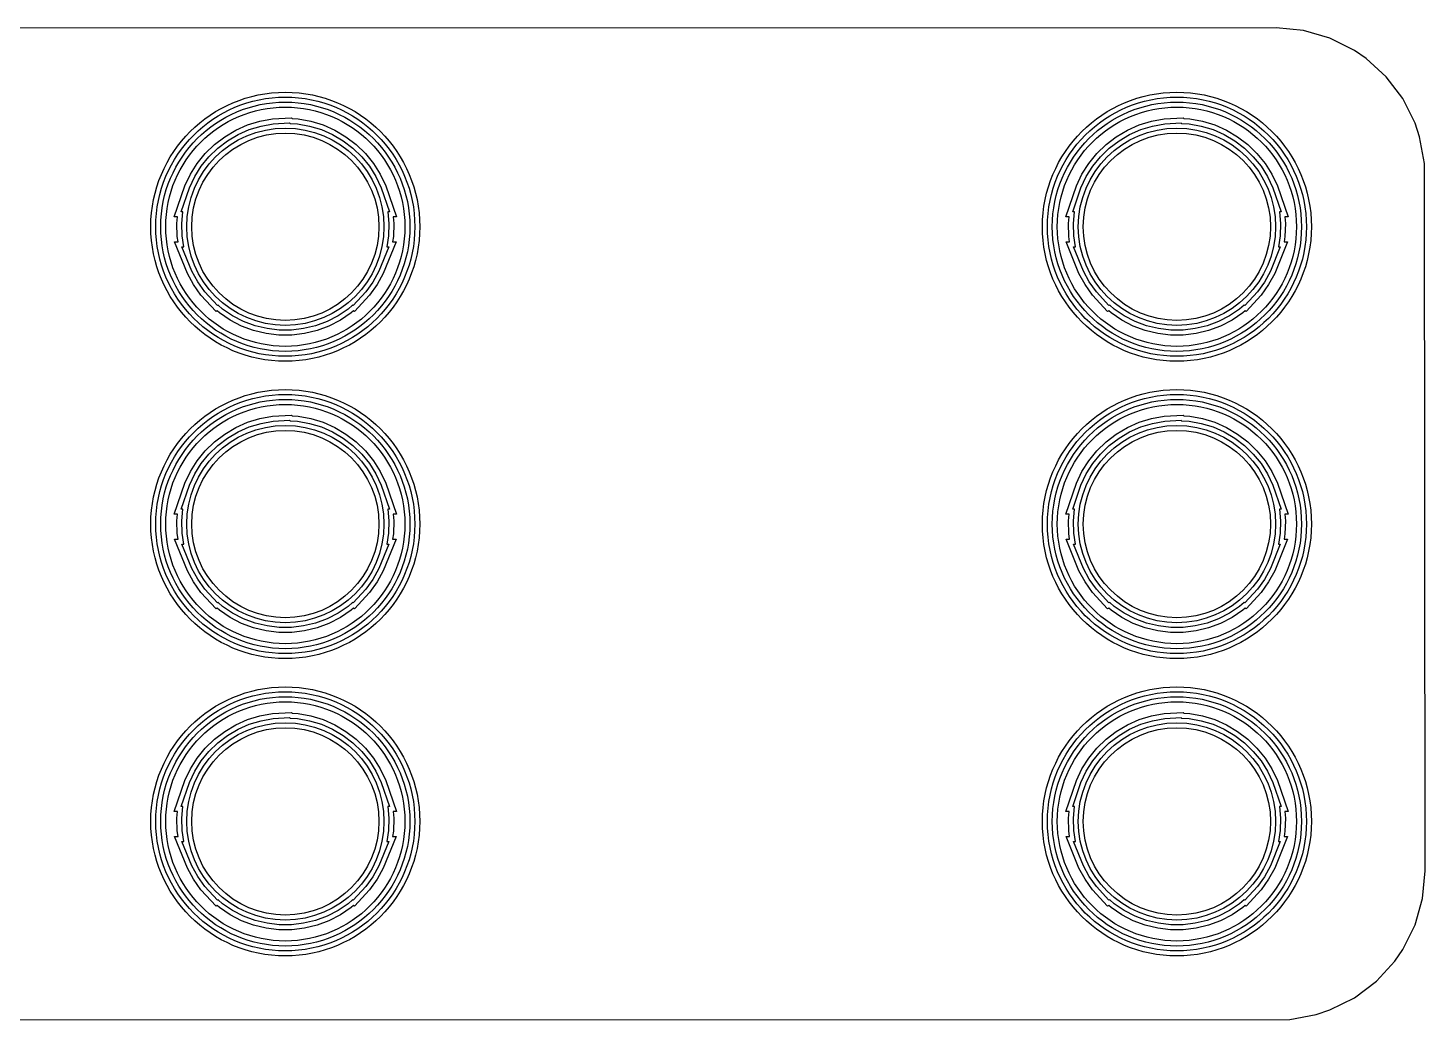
# Model space of a CAD drawing. Header units: millimetres. Extents: x -214 to 214, y -114 to 114.
# Drawn here: x 143.38 to 171.58, y 66.49 to 86.51 of the extents above; entities that cross this region are included whole.
import ezdxf

# ---------------------------------------------------------------- set-up
doc = ezdxf.new("R2010")
doc.units = ezdxf.units.MM
doc.layers.add('1', color=7, linetype='CONTINUOUS')

msp = doc.modelspace()

# ---------------------------------------------------------------- linework, layer by layer
at = {"layer": '1', "color": 0}
for p, q in [((168.573, 86.51), (108.295, 86.497)), ((169.126, 86.458), (168.573, 86.51)), ((169.66, 86.306), (169.126, 86.458)), ((170.157, 86.058), (169.66, 86.306)), ((170.395, 85.896), (170.157, 86.058)), ((170.798, 85.527), (170.395, 85.896)), ((171.132, 85.084), (170.798, 85.527)), ((171.379, 84.586), (171.132, 85.084)), ((171.471, 84.312), (171.379, 84.586)), ((171.57, 83.777), (171.471, 84.312)), ((171.582, 69.499), (171.57, 83.777)), ((171.531, 68.946), (171.582, 69.499)), ((171.379, 68.412), (171.531, 68.946)), ((171.131, 67.915), (171.379, 68.412)), ((170.969, 67.677), (171.131, 67.915)), ((170.6, 67.274), (170.969, 67.677)), ((170.157, 66.94), (170.6, 67.274)), ((169.659, 66.693), (170.157, 66.94)), ((168.85, 66.502), (169.385, 66.601)), ((169.385, 66.601), (169.659, 66.693)), ((108.571, 66.49), (168.85, 66.502))]:
    msp.add_line(p, q, dxfattribs=at)
at = {"layer": '1', "color": 1}
for p, q in [((147.81, 84.553), (148.059, 84.628)), ((148.059, 84.628), (148.314, 84.674)), ((148.314, 84.674), (148.696, 84.698)), ((148.696, 84.698), (148.713, 84.681)), ((148.713, 84.681), (148.831, 84.674)), ((148.831, 84.674), (149.086, 84.628)), ((149.086, 84.628), (149.335, 84.553)), ((165.81, 84.553), (166.059, 84.628)), ((166.059, 84.628), (166.314, 84.674)), ((166.314, 84.674), (166.696, 84.698)), ((166.696, 84.698), (166.713, 84.681)), ((166.713, 84.681), (166.831, 84.674)), ((166.831, 84.674), (167.086, 84.628)), ((167.086, 84.628), (167.335, 84.553)), ((147.348, 84.315), (147.572, 84.448)), ((147.404, 84.232), (147.618, 84.359)), ((147.572, 84.448), (147.81, 84.553)), ((147.618, 84.359), (147.844, 84.459)), ((147.844, 84.459), (148.082, 84.531)), ((148.082, 84.531), (148.326, 84.575)), ((148.326, 84.575), (148.657, 84.595)), ((148.657, 84.595), (148.667, 84.584)), ((148.667, 84.584), (148.819, 84.575)), ((148.819, 84.575), (149.063, 84.531)), ((149.063, 84.531), (149.301, 84.459)), ((149.301, 84.459), (149.527, 84.359)), ((149.335, 84.553), (149.573, 84.448)), ((149.527, 84.359), (149.741, 84.232)), ((149.573, 84.448), (149.797, 84.315)), ((165.348, 84.315), (165.572, 84.448)), ((165.404, 84.232), (165.618, 84.359)), ((165.572, 84.448), (165.81, 84.553)), ((165.618, 84.359), (165.844, 84.459)), ((165.844, 84.459), (166.082, 84.531)), ((166.082, 84.531), (166.326, 84.575)), ((166.326, 84.575), (166.657, 84.595)), ((166.657, 84.595), (166.667, 84.584)), ((166.667, 84.584), (166.819, 84.575)), ((166.819, 84.575), (167.063, 84.531)), ((167.063, 84.531), (167.301, 84.459)), ((167.301, 84.459), (167.527, 84.359)), ((167.335, 84.553), (167.573, 84.448)), ((167.527, 84.359), (167.741, 84.232)), ((167.573, 84.448), (167.797, 84.315)), ((146.956, 83.978), (147.142, 84.159)), ((147.03, 83.91), (147.207, 84.083)), ((147.142, 84.159), (147.348, 84.315)), ((147.207, 84.083), (147.404, 84.232)), ((149.741, 84.232), (149.938, 84.083)), ((149.797, 84.315), (150.003, 84.159)), ((149.938, 84.083), (150.115, 83.91)), ((150.003, 84.159), (150.189, 83.978)), ((164.956, 83.978), (165.142, 84.159)), ((165.03, 83.91), (165.207, 84.083)), ((165.142, 84.159), (165.348, 84.315)), ((165.207, 84.083), (165.404, 84.232)), ((167.741, 84.232), (167.938, 84.083)), ((167.797, 84.315), (168.003, 84.159)), ((167.938, 84.083), (168.115, 83.91)), ((168.003, 84.159), (168.189, 83.978)), ((146.655, 83.558), (146.793, 83.776)), ((146.793, 83.776), (146.956, 83.978)), ((146.874, 83.718), (147.03, 83.91)), ((150.115, 83.91), (150.271, 83.718)), ((150.189, 83.978), (150.352, 83.776)), ((150.352, 83.776), (150.49, 83.558)), ((164.655, 83.558), (164.793, 83.776)), ((164.793, 83.776), (164.956, 83.978)), ((164.874, 83.718), (165.03, 83.91)), ((168.115, 83.91), (168.271, 83.718)), ((168.189, 83.978), (168.352, 83.776)), ((168.352, 83.776), (168.49, 83.558)), ((146.543, 83.323), (146.655, 83.558)), ((146.635, 83.286), (146.743, 83.51)), ((146.743, 83.51), (146.874, 83.718)), ((150.271, 83.718), (150.402, 83.51)), ((150.402, 83.51), (150.51, 83.286)), ((150.49, 83.558), (150.602, 83.323)), ((164.543, 83.323), (164.655, 83.558)), ((164.635, 83.286), (164.743, 83.51)), ((164.743, 83.51), (164.874, 83.718)), ((168.271, 83.718), (168.402, 83.51)), ((168.402, 83.51), (168.51, 83.286)), ((168.49, 83.558), (168.602, 83.323)), ((146.33, 82.698), (146.543, 83.323)), ((146.47, 82.798), (146.635, 83.286)), ((150.51, 83.286), (150.675, 82.798)), ((150.602, 83.323), (150.815, 82.698)), ((164.33, 82.698), (164.543, 83.323)), ((164.47, 82.798), (164.635, 83.286)), ((168.51, 83.286), (168.675, 82.798)), ((168.602, 83.323), (168.815, 82.698)), ((146.395, 82.698), (146.33, 82.698)), ((146.383, 82.565), (146.395, 82.698)), ((146.504, 82.798), (146.47, 82.798)), ((146.483, 82.562), (146.504, 82.798)), ((150.675, 82.798), (150.641, 82.798)), ((150.641, 82.798), (150.662, 82.561)), ((150.815, 82.698), (150.75, 82.698)), ((150.75, 82.698), (150.762, 82.564)), ((164.395, 82.698), (164.33, 82.698)), ((164.383, 82.565), (164.395, 82.698)), ((164.504, 82.798), (164.47, 82.798)), ((164.483, 82.562), (164.504, 82.798)), ((168.675, 82.798), (168.641, 82.798)), ((168.641, 82.798), (168.662, 82.561)), ((168.815, 82.698), (168.75, 82.698)), ((168.75, 82.698), (168.762, 82.564)), ((146.391, 82.305), (146.383, 82.565)), ((146.49, 82.314), (146.483, 82.562)), ((150.662, 82.561), (150.655, 82.313)), ((150.762, 82.564), (150.754, 82.304)), ((164.391, 82.305), (164.383, 82.565)), ((164.49, 82.314), (164.483, 82.562)), ((168.662, 82.561), (168.655, 82.313)), ((168.762, 82.564), (168.754, 82.304)), ((146.595, 81.558), (146.337, 82.194)), ((146.337, 82.194), (146.407, 82.194)), ((146.407, 82.194), (146.391, 82.305)), ((146.685, 81.601), (146.485, 82.094)), ((146.485, 82.094), (146.523, 82.094)), ((146.523, 82.094), (146.49, 82.314)), ((150.66, 82.094), (150.46, 81.601)), ((150.808, 82.194), (150.55, 81.558)), ((150.655, 82.313), (150.622, 82.094)), ((150.622, 82.094), (150.66, 82.094)), ((150.754, 82.304), (150.738, 82.194)), ((150.738, 82.194), (150.808, 82.194)), ((164.595, 81.558), (164.337, 82.194)), ((164.337, 82.194), (164.407, 82.194)), ((164.407, 82.194), (164.391, 82.305)), ((164.685, 81.601), (164.485, 82.094)), ((164.485, 82.094), (164.523, 82.094)), ((164.523, 82.094), (164.49, 82.314)), ((168.66, 82.094), (168.46, 81.601)), ((168.808, 82.194), (168.55, 81.558)), ((168.655, 82.313), (168.622, 82.094)), ((168.622, 82.094), (168.66, 82.094)), ((168.754, 82.304), (168.738, 82.194)), ((168.738, 82.194), (168.808, 82.194)), ((146.72, 81.331), (146.595, 81.558)), ((146.804, 81.384), (146.685, 81.601)), ((150.46, 81.601), (150.339, 81.383)), ((150.55, 81.558), (150.424, 81.33)), ((164.72, 81.331), (164.595, 81.558)), ((164.804, 81.384), (164.685, 81.601)), ((168.46, 81.601), (168.339, 81.383)), ((168.55, 81.558), (168.424, 81.33)), ((146.87, 81.12), (146.72, 81.331)), ((146.948, 81.183), (146.804, 81.384)), ((150.339, 81.383), (150.196, 81.182)), ((150.424, 81.33), (150.274, 81.119)), ((164.87, 81.12), (164.72, 81.331)), ((164.948, 81.183), (164.804, 81.384)), ((168.339, 81.383), (168.196, 81.182)), ((168.424, 81.33), (168.274, 81.119)), ((147.173, 80.789), (146.87, 81.12)), ((147.201, 80.907), (146.948, 81.183)), ((150.196, 81.182), (149.944, 80.907)), ((150.274, 81.119), (149.972, 80.789)), ((165.173, 80.789), (164.87, 81.12)), ((165.201, 80.907), (164.948, 81.183)), ((168.196, 81.182), (167.944, 80.907)), ((168.274, 81.119), (167.972, 80.789)), ((147.198, 80.799), (147.173, 80.789)), ((147.245, 80.758), (147.198, 80.799)), ((147.218, 80.914), (147.201, 80.907)), ((147.306, 80.838), (147.218, 80.914)), ((147.458, 80.614), (147.245, 80.758)), ((147.509, 80.7), (147.306, 80.838)), ((147.731, 80.587), (147.509, 80.7)), ((149.636, 80.7), (149.414, 80.587)), ((149.839, 80.838), (149.636, 80.7)), ((149.9, 80.758), (149.687, 80.614)), ((149.927, 80.914), (149.839, 80.838)), ((149.947, 80.799), (149.9, 80.758)), ((149.944, 80.907), (149.927, 80.914)), ((149.972, 80.789), (149.947, 80.799)), ((165.198, 80.799), (165.173, 80.789)), ((165.245, 80.758), (165.198, 80.799)), ((165.218, 80.914), (165.201, 80.907)), ((165.306, 80.838), (165.218, 80.914)), ((165.458, 80.614), (165.245, 80.758)), ((165.509, 80.7), (165.306, 80.838)), ((165.731, 80.587), (165.509, 80.7)), ((167.636, 80.7), (167.414, 80.587)), ((167.839, 80.838), (167.636, 80.7)), ((167.9, 80.758), (167.687, 80.614)), ((167.927, 80.914), (167.839, 80.838)), ((167.947, 80.799), (167.9, 80.758)), ((167.944, 80.907), (167.927, 80.914)), ((167.972, 80.789), (167.947, 80.799)), ((147.691, 80.495), (147.458, 80.614)), ((147.932, 80.405), (147.691, 80.495)), ((147.961, 80.501), (147.731, 80.587)), ((148.185, 80.343), (147.932, 80.405)), ((148.203, 80.442), (147.961, 80.501)), ((148.449, 80.413), (148.203, 80.442)), ((148.696, 80.413), (148.449, 80.413)), ((148.942, 80.442), (148.696, 80.413)), ((149.184, 80.501), (148.942, 80.442)), ((149.213, 80.405), (148.96, 80.343)), ((149.414, 80.587), (149.184, 80.501)), ((149.454, 80.495), (149.213, 80.405)), ((149.687, 80.614), (149.454, 80.495)), ((165.691, 80.495), (165.458, 80.614)), ((165.932, 80.405), (165.691, 80.495)), ((165.961, 80.501), (165.731, 80.587)), ((166.185, 80.343), (165.932, 80.405)), ((166.203, 80.442), (165.961, 80.501)), ((166.449, 80.413), (166.203, 80.442)), ((166.696, 80.413), (166.449, 80.413)), ((166.942, 80.442), (166.696, 80.413)), ((167.184, 80.501), (166.942, 80.442)), ((167.213, 80.405), (166.96, 80.343)), ((167.414, 80.587), (167.184, 80.501)), ((167.454, 80.495), (167.213, 80.405)), ((167.687, 80.614), (167.454, 80.495)), ((148.444, 80.313), (148.185, 80.343)), ((148.701, 80.313), (148.444, 80.313)), ((148.96, 80.343), (148.701, 80.313)), ((166.444, 80.313), (166.185, 80.343)), ((166.701, 80.313), (166.444, 80.313)), ((166.96, 80.343), (166.701, 80.313)), ((148.314, 78.674), (148.696, 78.698)), ((148.696, 78.698), (148.713, 78.681)), ((166.314, 78.674), (166.696, 78.698)), ((166.696, 78.698), (166.713, 78.681)), ((147.348, 78.315), (147.572, 78.448)), ((147.572, 78.448), (147.81, 78.553)), ((147.618, 78.359), (147.844, 78.459)), ((147.81, 78.553), (148.059, 78.628)), ((147.844, 78.459), (148.082, 78.531)), ((148.059, 78.628), (148.314, 78.674)), ((148.082, 78.531), (148.326, 78.575)), ((148.326, 78.575), (148.657, 78.595)), ((148.657, 78.595), (148.667, 78.584)), ((148.667, 78.584), (148.819, 78.575)), ((148.713, 78.681), (148.831, 78.674)), ((148.819, 78.575), (149.063, 78.531)), ((148.831, 78.674), (149.086, 78.628)), ((149.063, 78.531), (149.301, 78.459)), ((149.086, 78.628), (149.335, 78.553)), ((149.301, 78.459), (149.527, 78.359)), ((149.335, 78.553), (149.573, 78.448)), ((149.573, 78.448), (149.797, 78.315)), ((165.348, 78.315), (165.572, 78.448)), ((165.572, 78.448), (165.81, 78.553)), ((165.618, 78.359), (165.844, 78.459)), ((165.81, 78.553), (166.059, 78.628)), ((165.844, 78.459), (166.082, 78.531)), ((166.059, 78.628), (166.314, 78.674)), ((166.082, 78.531), (166.326, 78.575)), ((166.326, 78.575), (166.657, 78.595)), ((166.657, 78.595), (166.667, 78.584)), ((166.667, 78.584), (166.819, 78.575)), ((166.713, 78.681), (166.831, 78.674)), ((166.819, 78.575), (167.063, 78.531)), ((166.831, 78.674), (167.086, 78.628)), ((167.063, 78.531), (167.301, 78.459)), ((167.086, 78.628), (167.335, 78.553)), ((167.301, 78.459), (167.527, 78.359)), ((167.335, 78.553), (167.573, 78.448)), ((167.573, 78.448), (167.797, 78.315)), ((146.956, 77.978), (147.142, 78.159)), ((147.142, 78.159), (147.348, 78.315)), ((147.207, 78.083), (147.404, 78.232)), ((147.404, 78.232), (147.618, 78.359)), ((149.527, 78.359), (149.741, 78.232)), ((149.741, 78.232), (149.938, 78.083)), ((149.797, 78.315), (150.003, 78.159)), ((150.003, 78.159), (150.189, 77.978)), ((164.956, 77.978), (165.142, 78.159)), ((165.142, 78.159), (165.348, 78.315)), ((165.207, 78.083), (165.404, 78.232)), ((165.404, 78.232), (165.618, 78.359)), ((167.527, 78.359), (167.741, 78.232)), ((167.741, 78.232), (167.938, 78.083)), ((167.797, 78.315), (168.003, 78.159)), ((168.003, 78.159), (168.189, 77.978)), ((146.793, 77.776), (146.956, 77.978)), ((146.874, 77.718), (147.03, 77.91)), ((147.03, 77.91), (147.207, 78.083)), ((149.938, 78.083), (150.115, 77.91)), ((150.115, 77.91), (150.271, 77.718)), ((150.189, 77.978), (150.352, 77.776)), ((164.793, 77.776), (164.956, 77.978)), ((164.874, 77.718), (165.03, 77.91)), ((165.03, 77.91), (165.207, 78.083)), ((167.938, 78.083), (168.115, 77.91)), ((168.115, 77.91), (168.271, 77.718)), ((168.189, 77.978), (168.352, 77.776)), ((146.655, 77.558), (146.793, 77.776)), ((146.743, 77.51), (146.874, 77.718)), ((150.271, 77.718), (150.402, 77.51)), ((150.352, 77.776), (150.49, 77.558)), ((164.655, 77.558), (164.793, 77.776)), ((164.743, 77.51), (164.874, 77.718)), ((168.271, 77.718), (168.402, 77.51)), ((168.352, 77.776), (168.49, 77.558)), ((146.33, 76.698), (146.543, 77.323)), ((146.47, 76.798), (146.635, 77.286)), ((146.543, 77.323), (146.655, 77.558)), ((146.635, 77.286), (146.743, 77.51)), ((150.402, 77.51), (150.51, 77.286)), ((150.49, 77.558), (150.602, 77.323)), ((150.51, 77.286), (150.675, 76.798)), ((150.602, 77.323), (150.815, 76.698)), ((164.33, 76.698), (164.543, 77.323)), ((164.47, 76.798), (164.635, 77.286)), ((164.543, 77.323), (164.655, 77.558)), ((164.635, 77.286), (164.743, 77.51)), ((168.402, 77.51), (168.51, 77.286)), ((168.49, 77.558), (168.602, 77.323)), ((168.51, 77.286), (168.675, 76.798)), ((168.602, 77.323), (168.815, 76.698)), ((146.504, 76.798), (146.47, 76.798)), ((146.483, 76.562), (146.504, 76.798)), ((150.675, 76.798), (150.641, 76.798)), ((150.641, 76.798), (150.662, 76.561)), ((164.504, 76.798), (164.47, 76.798)), ((164.483, 76.562), (164.504, 76.798)), ((168.675, 76.798), (168.641, 76.798)), ((168.641, 76.798), (168.662, 76.561)), ((146.395, 76.698), (146.33, 76.698)), ((146.383, 76.565), (146.395, 76.698)), ((146.391, 76.305), (146.383, 76.565)), ((146.49, 76.314), (146.483, 76.562)), ((150.662, 76.561), (150.655, 76.313)), ((150.815, 76.698), (150.75, 76.698)), ((150.75, 76.698), (150.762, 76.564)), ((150.762, 76.564), (150.754, 76.304)), ((164.395, 76.698), (164.33, 76.698)), ((164.383, 76.565), (164.395, 76.698)), ((164.391, 76.305), (164.383, 76.565)), ((164.49, 76.314), (164.483, 76.562)), ((168.662, 76.561), (168.655, 76.313)), ((168.815, 76.698), (168.75, 76.698)), ((168.75, 76.698), (168.762, 76.564)), ((168.762, 76.564), (168.754, 76.304)), ((146.595, 75.558), (146.337, 76.194)), ((146.337, 76.194), (146.407, 76.194)), ((146.407, 76.194), (146.391, 76.305)), ((146.523, 76.094), (146.49, 76.314)), ((150.808, 76.194), (150.55, 75.558)), ((150.655, 76.313), (150.622, 76.094)), ((150.754, 76.304), (150.738, 76.194)), ((150.738, 76.194), (150.808, 76.194)), ((164.595, 75.558), (164.337, 76.194)), ((164.337, 76.194), (164.407, 76.194)), ((164.407, 76.194), (164.391, 76.305)), ((164.523, 76.094), (164.49, 76.314)), ((168.808, 76.194), (168.55, 75.558)), ((168.655, 76.313), (168.622, 76.094)), ((168.754, 76.304), (168.738, 76.194)), ((168.738, 76.194), (168.808, 76.194)), ((146.685, 75.601), (146.485, 76.094)), ((146.485, 76.094), (146.523, 76.094)), ((150.66, 76.094), (150.46, 75.601)), ((150.622, 76.094), (150.66, 76.094)), ((164.685, 75.601), (164.485, 76.094)), ((164.485, 76.094), (164.523, 76.094)), ((168.66, 76.094), (168.46, 75.601)), ((168.622, 76.094), (168.66, 76.094)), ((146.804, 75.384), (146.685, 75.601)), ((150.46, 75.601), (150.339, 75.383)), ((164.804, 75.384), (164.685, 75.601)), ((168.46, 75.601), (168.339, 75.383)), ((146.72, 75.331), (146.595, 75.558)), ((146.87, 75.12), (146.72, 75.331)), ((146.948, 75.183), (146.804, 75.384)), ((150.339, 75.383), (150.196, 75.182)), ((150.424, 75.33), (150.274, 75.119)), ((150.55, 75.558), (150.424, 75.33)), ((164.72, 75.331), (164.595, 75.558)), ((164.87, 75.12), (164.72, 75.331)), ((164.948, 75.183), (164.804, 75.384)), ((168.339, 75.383), (168.196, 75.182)), ((168.424, 75.33), (168.274, 75.119)), ((168.55, 75.558), (168.424, 75.33)), ((147.173, 74.789), (146.87, 75.12)), ((147.201, 74.907), (146.948, 75.183)), ((150.196, 75.182), (149.944, 74.907)), ((150.274, 75.119), (149.972, 74.789)), ((165.173, 74.789), (164.87, 75.12)), ((165.201, 74.907), (164.948, 75.183)), ((168.196, 75.182), (167.944, 74.907)), ((168.274, 75.119), (167.972, 74.789)), ((147.198, 74.799), (147.173, 74.789)), ((147.245, 74.758), (147.198, 74.799)), ((147.218, 74.914), (147.201, 74.907)), ((147.306, 74.838), (147.218, 74.914)), ((147.458, 74.614), (147.245, 74.758)), ((147.509, 74.7), (147.306, 74.838)), ((149.839, 74.838), (149.636, 74.7)), ((149.9, 74.758), (149.687, 74.614)), ((149.927, 74.914), (149.839, 74.838)), ((149.947, 74.799), (149.9, 74.758)), ((149.944, 74.907), (149.927, 74.914)), ((149.972, 74.789), (149.947, 74.799)), ((165.198, 74.799), (165.173, 74.789)), ((165.245, 74.758), (165.198, 74.799)), ((165.218, 74.914), (165.201, 74.907)), ((165.306, 74.838), (165.218, 74.914)), ((165.458, 74.614), (165.245, 74.758)), ((165.509, 74.7), (165.306, 74.838)), ((167.839, 74.838), (167.636, 74.7)), ((167.9, 74.758), (167.687, 74.614)), ((167.927, 74.914), (167.839, 74.838)), ((167.947, 74.799), (167.9, 74.758)), ((167.944, 74.907), (167.927, 74.914)), ((167.972, 74.789), (167.947, 74.799)), ((147.691, 74.495), (147.458, 74.614)), ((147.731, 74.587), (147.509, 74.7)), ((147.932, 74.405), (147.691, 74.495)), ((147.961, 74.501), (147.731, 74.587)), ((148.203, 74.442), (147.961, 74.501)), ((149.184, 74.501), (148.942, 74.442)), ((149.414, 74.587), (149.184, 74.501)), ((149.454, 74.495), (149.213, 74.405)), ((149.636, 74.7), (149.414, 74.587)), ((149.687, 74.614), (149.454, 74.495)), ((165.691, 74.495), (165.458, 74.614)), ((165.731, 74.587), (165.509, 74.7)), ((165.932, 74.405), (165.691, 74.495)), ((165.961, 74.501), (165.731, 74.587)), ((166.203, 74.442), (165.961, 74.501)), ((167.184, 74.501), (166.942, 74.442)), ((167.414, 74.587), (167.184, 74.501)), ((167.454, 74.495), (167.213, 74.405)), ((167.636, 74.7), (167.414, 74.587)), ((167.687, 74.614), (167.454, 74.495)), ((148.185, 74.343), (147.932, 74.405)), ((148.444, 74.313), (148.185, 74.343)), ((148.449, 74.413), (148.203, 74.442)), ((148.701, 74.313), (148.444, 74.313)), ((148.696, 74.413), (148.449, 74.413)), ((148.942, 74.442), (148.696, 74.413)), ((148.96, 74.343), (148.701, 74.313)), ((149.213, 74.405), (148.96, 74.343)), ((166.185, 74.343), (165.932, 74.405)), ((166.444, 74.313), (166.185, 74.343)), ((166.449, 74.413), (166.203, 74.442)), ((166.701, 74.313), (166.444, 74.313)), ((166.696, 74.413), (166.449, 74.413)), ((166.942, 74.442), (166.696, 74.413)), ((166.96, 74.343), (166.701, 74.313)), ((167.213, 74.405), (166.96, 74.343)), ((147.572, 72.448), (147.81, 72.553)), ((147.81, 72.553), (148.059, 72.628)), ((147.844, 72.459), (148.082, 72.531)), ((148.059, 72.628), (148.314, 72.674)), ((148.082, 72.531), (148.326, 72.575)), ((148.314, 72.674), (148.696, 72.698)), ((148.326, 72.575), (148.657, 72.595)), ((148.657, 72.595), (148.667, 72.584)), ((148.667, 72.584), (148.819, 72.575)), ((148.696, 72.698), (148.713, 72.681)), ((148.713, 72.681), (148.831, 72.674)), ((148.819, 72.575), (149.063, 72.531)), ((148.831, 72.674), (149.086, 72.628)), ((149.063, 72.531), (149.301, 72.459)), ((149.086, 72.628), (149.335, 72.553)), ((149.335, 72.553), (149.573, 72.448)), ((165.572, 72.448), (165.81, 72.553)), ((165.81, 72.553), (166.059, 72.628)), ((165.844, 72.459), (166.082, 72.531)), ((166.059, 72.628), (166.314, 72.674)), ((166.082, 72.531), (166.326, 72.575)), ((166.314, 72.674), (166.696, 72.698)), ((166.326, 72.575), (166.657, 72.595)), ((166.657, 72.595), (166.667, 72.584)), ((166.667, 72.584), (166.819, 72.575)), ((166.696, 72.698), (166.713, 72.681)), ((166.713, 72.681), (166.831, 72.674)), ((166.819, 72.575), (167.063, 72.531)), ((166.831, 72.674), (167.086, 72.628)), ((167.063, 72.531), (167.301, 72.459)), ((167.086, 72.628), (167.335, 72.553)), ((167.335, 72.553), (167.573, 72.448)), ((147.142, 72.159), (147.348, 72.315)), ((147.207, 72.083), (147.404, 72.232)), ((147.348, 72.315), (147.572, 72.448)), ((147.404, 72.232), (147.618, 72.359)), ((147.618, 72.359), (147.844, 72.459)), ((149.301, 72.459), (149.527, 72.359)), ((149.527, 72.359), (149.741, 72.232)), ((149.573, 72.448), (149.797, 72.315)), ((149.741, 72.232), (149.938, 72.083)), ((149.797, 72.315), (150.003, 72.159)), ((165.142, 72.159), (165.348, 72.315)), ((165.207, 72.083), (165.404, 72.232)), ((165.348, 72.315), (165.572, 72.448)), ((165.404, 72.232), (165.618, 72.359)), ((165.618, 72.359), (165.844, 72.459)), ((167.301, 72.459), (167.527, 72.359)), ((167.527, 72.359), (167.741, 72.232)), ((167.573, 72.448), (167.797, 72.315)), ((167.741, 72.232), (167.938, 72.083)), ((167.797, 72.315), (168.003, 72.159)), ((146.793, 71.776), (146.956, 71.978)), ((146.956, 71.978), (147.142, 72.159)), ((147.03, 71.91), (147.207, 72.083)), ((149.938, 72.083), (150.115, 71.91)), ((150.003, 72.159), (150.189, 71.978)), ((150.189, 71.978), (150.352, 71.776)), ((164.793, 71.776), (164.956, 71.978)), ((164.956, 71.978), (165.142, 72.159)), ((165.03, 71.91), (165.207, 72.083)), ((167.938, 72.083), (168.115, 71.91)), ((168.003, 72.159), (168.189, 71.978)), ((168.189, 71.978), (168.352, 71.776)), ((146.655, 71.558), (146.793, 71.776)), ((146.743, 71.51), (146.874, 71.718)), ((146.874, 71.718), (147.03, 71.91)), ((150.115, 71.91), (150.271, 71.718)), ((150.271, 71.718), (150.402, 71.51)), ((150.352, 71.776), (150.49, 71.558)), ((164.655, 71.558), (164.793, 71.776)), ((164.743, 71.51), (164.874, 71.718)), ((164.874, 71.718), (165.03, 71.91)), ((168.115, 71.91), (168.271, 71.718)), ((168.271, 71.718), (168.402, 71.51)), ((168.352, 71.776), (168.49, 71.558)), ((146.543, 71.323), (146.655, 71.558)), ((146.635, 71.286), (146.743, 71.51)), ((150.402, 71.51), (150.51, 71.286)), ((150.49, 71.558), (150.602, 71.323)), ((164.543, 71.323), (164.655, 71.558)), ((164.635, 71.286), (164.743, 71.51)), ((168.402, 71.51), (168.51, 71.286)), ((168.49, 71.558), (168.602, 71.323)), ((146.33, 70.698), (146.543, 71.323)), ((146.47, 70.798), (146.635, 71.286)), ((150.51, 71.286), (150.675, 70.798)), ((150.602, 71.323), (150.815, 70.698)), ((164.33, 70.698), (164.543, 71.323)), ((164.47, 70.798), (164.635, 71.286)), ((168.51, 71.286), (168.675, 70.798)), ((168.602, 71.323), (168.815, 70.698)), ((146.504, 70.798), (146.47, 70.798)), ((146.483, 70.562), (146.504, 70.798)), ((150.675, 70.798), (150.641, 70.798)), ((150.641, 70.798), (150.662, 70.561)), ((164.504, 70.798), (164.47, 70.798)), ((164.483, 70.562), (164.504, 70.798)), ((168.675, 70.798), (168.641, 70.798)), ((168.641, 70.798), (168.662, 70.561)), ((146.395, 70.698), (146.33, 70.698)), ((146.383, 70.565), (146.395, 70.698)), ((146.391, 70.305), (146.383, 70.565)), ((146.49, 70.314), (146.483, 70.562)), ((150.662, 70.561), (150.655, 70.313)), ((150.815, 70.698), (150.75, 70.698)), ((150.75, 70.698), (150.762, 70.564)), ((150.762, 70.564), (150.754, 70.304)), ((164.395, 70.698), (164.33, 70.698)), ((164.383, 70.565), (164.395, 70.698)), ((164.391, 70.305), (164.383, 70.565)), ((164.49, 70.314), (164.483, 70.562)), ((168.662, 70.561), (168.655, 70.313)), ((168.815, 70.698), (168.75, 70.698)), ((168.75, 70.698), (168.762, 70.564)), ((168.762, 70.564), (168.754, 70.304)), ((146.407, 70.194), (146.391, 70.305)), ((146.523, 70.094), (146.49, 70.314)), ((150.655, 70.313), (150.622, 70.094)), ((150.754, 70.304), (150.738, 70.194)), ((164.407, 70.194), (164.391, 70.305)), ((164.523, 70.094), (164.49, 70.314)), ((168.655, 70.313), (168.622, 70.094)), ((168.754, 70.304), (168.738, 70.194)), ((146.595, 69.558), (146.337, 70.194)), ((146.337, 70.194), (146.407, 70.194)), ((146.685, 69.601), (146.485, 70.094)), ((146.485, 70.094), (146.523, 70.094)), ((150.66, 70.094), (150.46, 69.601)), ((150.808, 70.194), (150.55, 69.558)), ((150.622, 70.094), (150.66, 70.094)), ((150.738, 70.194), (150.808, 70.194)), ((164.595, 69.558), (164.337, 70.194)), ((164.337, 70.194), (164.407, 70.194)), ((164.685, 69.601), (164.485, 70.094)), ((164.485, 70.094), (164.523, 70.094)), ((168.66, 70.094), (168.46, 69.601)), ((168.808, 70.194), (168.55, 69.558)), ((168.622, 70.094), (168.66, 70.094)), ((168.738, 70.194), (168.808, 70.194)), ((146.72, 69.331), (146.595, 69.558)), ((146.804, 69.384), (146.685, 69.601)), ((150.46, 69.601), (150.339, 69.383)), ((150.55, 69.558), (150.424, 69.33)), ((164.72, 69.331), (164.595, 69.558)), ((164.804, 69.384), (164.685, 69.601)), ((168.46, 69.601), (168.339, 69.383)), ((168.55, 69.558), (168.424, 69.33)), ((146.87, 69.12), (146.72, 69.331)), ((146.948, 69.183), (146.804, 69.384)), ((147.173, 68.789), (146.87, 69.12)), ((147.201, 68.907), (146.948, 69.183)), ((150.196, 69.182), (149.944, 68.907)), ((150.274, 69.119), (149.972, 68.789)), ((150.339, 69.383), (150.196, 69.182)), ((150.424, 69.33), (150.274, 69.119)), ((164.87, 69.12), (164.72, 69.331)), ((164.948, 69.183), (164.804, 69.384)), ((165.173, 68.789), (164.87, 69.12)), ((165.201, 68.907), (164.948, 69.183)), ((168.196, 69.182), (167.944, 68.907)), ((168.274, 69.119), (167.972, 68.789)), ((168.339, 69.383), (168.196, 69.182)), ((168.424, 69.33), (168.274, 69.119)), ((147.218, 68.914), (147.201, 68.907)), ((147.306, 68.838), (147.218, 68.914)), ((147.509, 68.7), (147.306, 68.838)), ((149.839, 68.838), (149.636, 68.7)), ((149.927, 68.914), (149.839, 68.838)), ((149.944, 68.907), (149.927, 68.914)), ((165.218, 68.914), (165.201, 68.907)), ((165.306, 68.838), (165.218, 68.914)), ((165.509, 68.7), (165.306, 68.838)), ((167.839, 68.838), (167.636, 68.7)), ((167.927, 68.914), (167.839, 68.838)), ((167.944, 68.907), (167.927, 68.914)), ((147.198, 68.799), (147.173, 68.789)), ((147.245, 68.758), (147.198, 68.799)), ((147.458, 68.614), (147.245, 68.758)), ((147.691, 68.495), (147.458, 68.614)), ((147.731, 68.587), (147.509, 68.7)), ((147.961, 68.501), (147.731, 68.587)), ((149.414, 68.587), (149.184, 68.501)), ((149.636, 68.7), (149.414, 68.587)), ((149.687, 68.614), (149.454, 68.495)), ((149.9, 68.758), (149.687, 68.614)), ((149.947, 68.799), (149.9, 68.758)), ((149.972, 68.789), (149.947, 68.799)), ((165.198, 68.799), (165.173, 68.789)), ((165.245, 68.758), (165.198, 68.799)), ((165.458, 68.614), (165.245, 68.758)), ((165.691, 68.495), (165.458, 68.614)), ((165.731, 68.587), (165.509, 68.7)), ((165.961, 68.501), (165.731, 68.587)), ((167.414, 68.587), (167.184, 68.501)), ((167.636, 68.7), (167.414, 68.587)), ((167.687, 68.614), (167.454, 68.495)), ((167.9, 68.758), (167.687, 68.614)), ((167.947, 68.799), (167.9, 68.758)), ((167.972, 68.789), (167.947, 68.799)), ((147.932, 68.405), (147.691, 68.495)), ((148.185, 68.343), (147.932, 68.405)), ((148.203, 68.442), (147.961, 68.501)), ((148.444, 68.313), (148.185, 68.343)), ((148.449, 68.413), (148.203, 68.442)), ((148.701, 68.313), (148.444, 68.313)), ((148.696, 68.413), (148.449, 68.413)), ((148.942, 68.442), (148.696, 68.413)), ((148.96, 68.343), (148.701, 68.313)), ((149.184, 68.501), (148.942, 68.442)), ((149.213, 68.405), (148.96, 68.343)), ((149.454, 68.495), (149.213, 68.405)), ((165.932, 68.405), (165.691, 68.495)), ((166.185, 68.343), (165.932, 68.405)), ((166.203, 68.442), (165.961, 68.501)), ((166.444, 68.313), (166.185, 68.343)), ((166.449, 68.413), (166.203, 68.442)), ((166.701, 68.313), (166.444, 68.313)), ((166.696, 68.413), (166.449, 68.413)), ((166.942, 68.442), (166.696, 68.413)), ((166.96, 68.343), (166.701, 68.313)), ((167.184, 68.501), (166.942, 68.442)), ((167.213, 68.405), (166.96, 68.343)), ((167.454, 68.495), (167.213, 68.405))]:
    msp.add_line(p, q, dxfattribs=at)
for centre, radius in [((148.572, 82.499), 2.715), ((166.572, 82.499), 2.715), ((148.572, 82.499), 2.615), ((148.572, 82.499), 2.515), ((148.572, 82.499), 2.414), ((166.572, 82.499), 2.615), ((166.572, 82.499), 2.515), ((166.572, 82.499), 2.414), ((148.572, 82.499), 1.991), ((148.572, 82.499), 1.89), ((166.572, 82.499), 1.991), ((166.572, 82.499), 1.89), ((148.572, 76.499), 2.715), ((148.572, 76.499), 2.615), ((148.572, 76.499), 2.515), ((166.572, 76.499), 2.715), ((166.572, 76.499), 2.615), ((166.572, 76.499), 2.515), ((148.572, 76.499), 2.414), ((166.572, 76.499), 2.414), ((148.572, 76.499), 1.991), ((166.572, 76.499), 1.991), ((148.572, 76.499), 1.89), ((166.572, 76.499), 1.89), ((148.572, 70.499), 2.715), ((148.572, 70.499), 2.615), ((166.572, 70.499), 2.715), ((166.572, 70.499), 2.615), ((148.572, 70.499), 2.515), ((148.572, 70.499), 2.414), ((166.572, 70.499), 2.515), ((166.572, 70.499), 2.414), ((148.572, 70.499), 1.991), ((166.572, 70.499), 1.991), ((148.572, 70.499), 1.89), ((166.572, 70.499), 1.89)]:
    msp.add_circle(centre, radius, dxfattribs=at)
at = {"layer": '1', "color": 0}
for centre in [(148.572, 82.499), (166.572, 82.499), (148.572, 76.499), (166.572, 76.499), (148.572, 70.499), (166.572, 70.499)]:
    msp.add_circle(centre, 1.89, dxfattribs=at)

doc.saveas('drawing.dxf')
